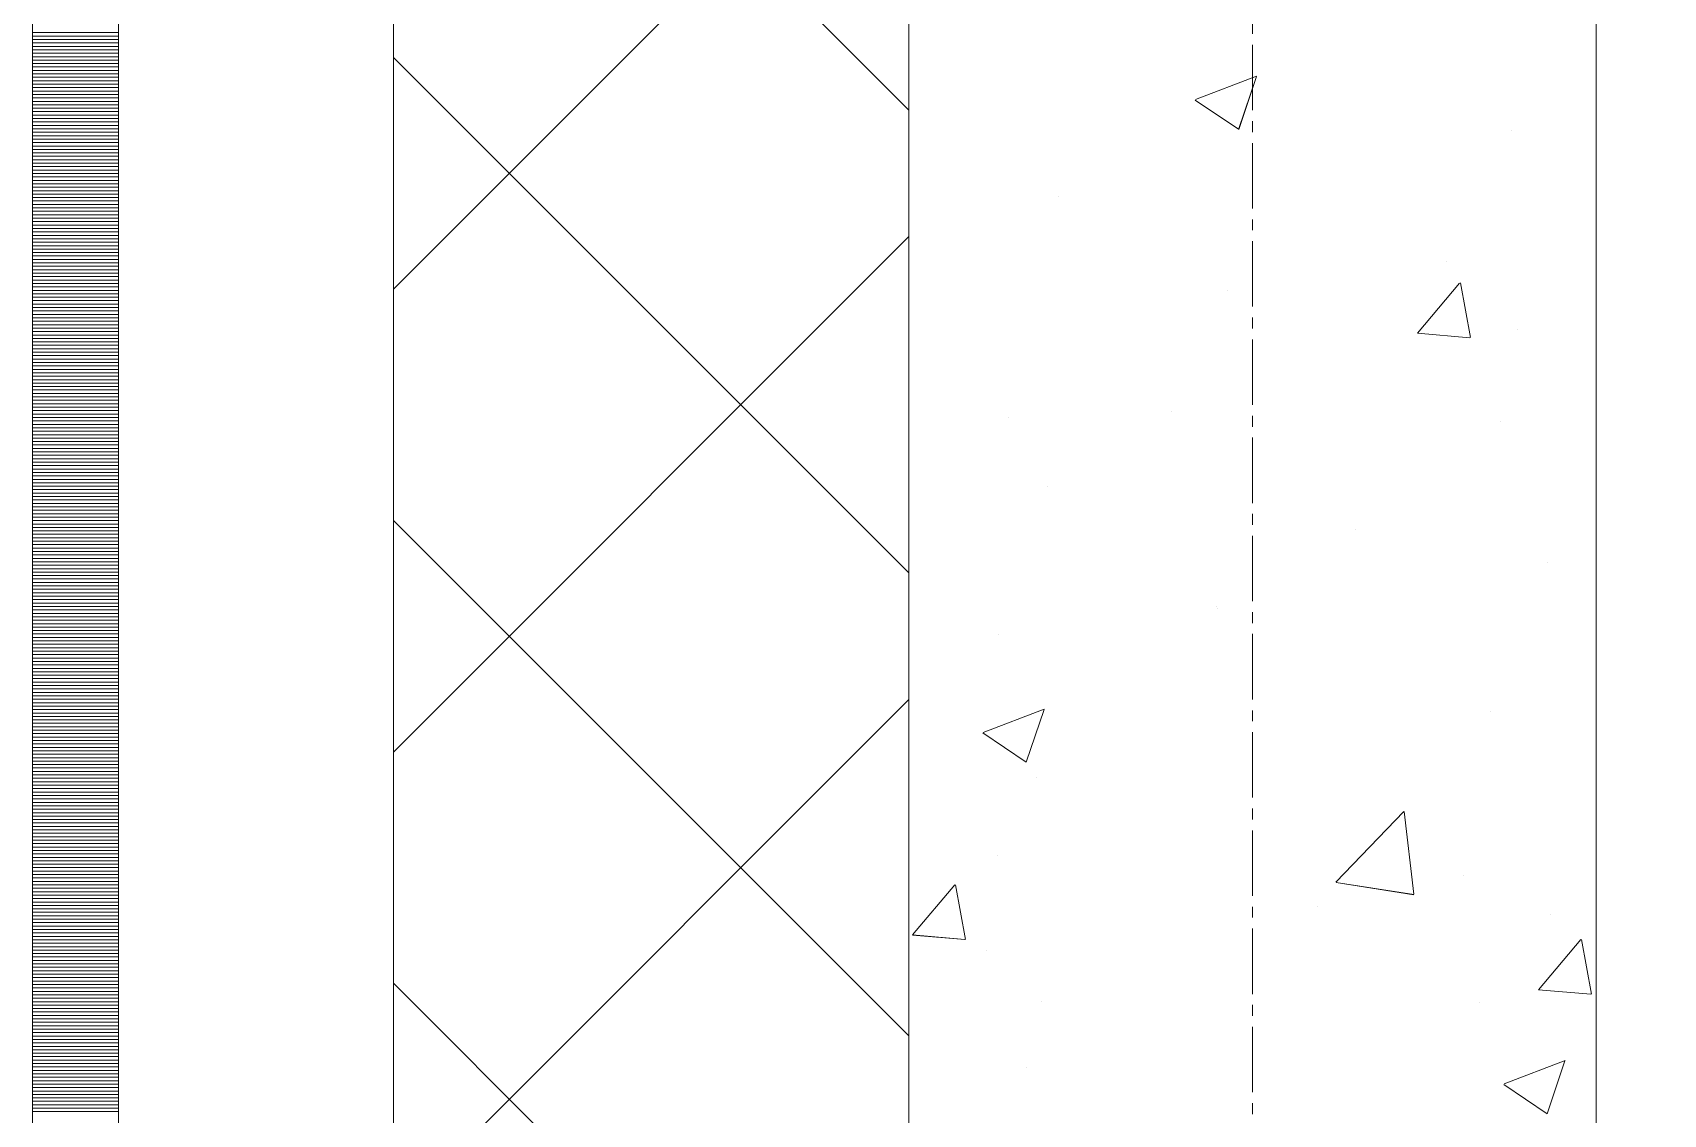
# Model space of a CAD drawing. Header units: millimetres. Extents: x 470010 to 1231400, y -134005 to 421770.
# Drawn here: x 672518.6 to 672993.2, y -33707.3 to -33392.5 of the extents above; entities that cross this region are included whole.
import ezdxf
from ezdxf.enums import TextEntityAlignment as Align

# ---------------------------------------------------------------- set-up
doc = ezdxf.new("R2010")
doc.units = ezdxf.units.MM
doc.linetypes.add('CENTER2', pattern=[28.575, 19.05, -3.175, 3.175, -3.175])
doc.linetypes.add('DASHED', pattern=[19.05, 12.7, -6.35])
doc.layers.get('Defpoints').update_dxf_attribs({"color": 140})
doc.layers.add('АР_Делит', color=120, linetype='Continuous', lineweight=0, plot=False)
for name, color, linetype, lineweight in [('АР_Стены ПЕНОблок', 52, 'Continuous', 20), ('АР_Тонкая', 254, 'Continuous', 5), ('АР_Утеплитель', 31, 'Continuous', 0), ('АР_Штриховка', 8, 'Continuous', 0)]:
    doc.layers.add(name, color=color, linetype=linetype, lineweight=lineweight)
doc.layers.add('РД_Оси_100', color=7, linetype='Continuous', lineweight=0, true_color=0x525252)
doc.styles.add('style1', font='ARIALN.TTF')

# ---------------------------------------------------------------- blocks, each defined once
blk = doc.blocks.new('СОШ_2200_АР_ОСИ_М100_28.05.24')
at = {"layer": 'АР_Делит', "color": 251, "linetype": 'DASHED', "true_color": 0x636466}
blk.add_lwpolyline([(114955, 135155), (114955, -355), (93595.036, -355), (93595.036, 13855), (94145, 13855), (94145, 68320), (66055, 68320), (66055, 13857.73), (83455, 13857.73), (83455, -355), (45245, -355), (45245, 13145), (44695, 13145), (44695, 26755), (45245, 26755), (45245, 68320), (20455, 68320), (20455, 26755), (27955, 26755), (27955, 13145), (-355, 13145), (-355, 100855)], dxfattribs=at)
at = {"layer": 'РД_Оси_100', "color": 251, "linetype": 'CENTER2', "true_color": 0x636466}
blk.add_line((0, -6155), (0, 139938.679), dxfattribs=at)
blk = doc.blocks.new('A$C9108343f')
at = {"layer": 'АР_Стены ПЕНОблок', "color": 18, "linetype": 'Continuous', "lineweight": 20, "true_color": 0x000000}
for p, q in [((7054.96, 97555), (7054.96, 21355)), ((7254.96, 21355), (7254.96, 97555))]:
    blk.add_line(p, q, dxfattribs=at)
at = {"layer": 'АР_Тонкая', "color": 18, "linetype": 'Continuous', "lineweight": 5, "true_color": 0x000000}
for p, q in [((6799.96, 97555), (6799.96, 21355)), ((6824.96, 97555), (6824.96, 21355)), ((6824.96, 21355), (6824.96, 97555)), ((6904.96, 21355), (6904.96, 97555))]:
    blk.add_line(p, q, dxfattribs=at)
at = {"layer": 'АР_Утеплитель', "color": 18, "linetype": 'Continuous', "lineweight": 0, "true_color": 0x000000}
for p, q in [((6904.96, 97555), (6904.96, 21355)), ((7054.96, 21355), (7054.96, 97555))]:
    blk.add_line(p, q, dxfattribs=at)
at = {"layer": 'АР_Штриховка', "color": 18, "linetype": 'Continuous', "lineweight": 0, "true_color": 0x000000}
for p, q in [((7054.96, 66951.23), (6904.96, 67101.23)), ((6904.96, 66899.09), (7054.96, 67049.09)), ((6799.96, 66973.75), (6824.96, 66973.75)), ((6799.96, 66972.75), (6824.96, 66972.75)), ((6799.96, 66971.75), (6824.96, 66971.75)), ((6799.96, 66970.75), (6824.96, 66970.75)), ((6799.96, 66969.75), (6824.96, 66969.75)), ((6799.96, 66968.75), (6824.96, 66968.75)), ((6799.96, 66967.75), (6824.96, 66967.75)), ((6799.96, 66966.75), (6824.96, 66966.75)), ((6799.96, 66965.75), (6824.96, 66965.75)), ((7054.96, 66816.52), (6904.96, 66966.52)), ((6799.96, 66964.75), (6824.96, 66964.75)), ((6799.96, 66963.75), (6824.96, 66963.75)), ((6799.96, 66962.75), (6824.96, 66962.75)), ((6799.96, 66961.75), (6824.96, 66961.75)), ((7138.37, 66954.28), (7156.16, 66961.1)), ((7150.95, 66945.6), (7156.1, 66960.95)), ((6799.96, 66960.75), (6824.96, 66960.75)), ((6799.96, 66959.75), (6824.96, 66959.75)), ((6799.96, 66958.75), (6824.96, 66958.75)), ((6799.96, 66957.75), (6824.96, 66957.75)), ((6799.96, 66956.75), (6824.96, 66956.75)), ((6799.96, 66955.75), (6824.96, 66955.75)), ((6799.96, 66954.75), (6824.96, 66954.75)), ((6799.96, 66953.75), (6824.96, 66953.75)), ((6799.96, 66952.75), (6824.96, 66952.75)), ((6799.96, 66951.75), (6824.96, 66951.75)), ((7138.3, 66954.13), (7150.94, 66945.61)), ((6799.96, 66950.75), (6824.96, 66950.75)), ((6799.96, 66949.75), (6824.96, 66949.75)), ((6799.96, 66948.75), (6824.96, 66948.75)), ((6799.96, 66947.75), (6824.96, 66947.75)), ((6799.96, 66946.75), (6824.96, 66946.75)), ((6799.96, 66945.75), (6824.96, 66945.75)), ((6799.96, 66944.75), (6824.96, 66944.75)), ((6799.96, 66943.75), (6824.96, 66943.75)), ((6799.96, 66942.75), (6824.96, 66942.75)), ((7230.32, 66945.21), (7230.32, 66945.21)), ((6799.96, 66941.75), (6824.96, 66941.75)), ((6799.96, 66940.75), (6824.96, 66940.75)), ((6799.96, 66939.75), (6824.96, 66939.75)), ((6799.96, 66938.75), (6824.96, 66938.75)), ((6799.96, 66937.75), (6824.96, 66937.75)), ((6799.96, 66936.75), (6824.96, 66936.75)), ((6799.96, 66935.75), (6824.96, 66935.75)), ((6799.96, 66934.75), (6824.96, 66934.75)), ((6799.96, 66933.75), (6824.96, 66933.75)), ((6799.96, 66932.75), (6824.96, 66932.75)), ((6799.96, 66931.75), (6824.96, 66931.75)), ((6799.96, 66930.75), (6824.96, 66930.75)), ((6799.96, 66929.75), (6824.96, 66929.75)), ((6799.96, 66928.75), (6824.96, 66928.75)), ((6799.96, 66927.75), (6824.96, 66927.75)), ((6799.96, 66926.75), (6824.96, 66926.75)), ((6799.96, 66925.75), (6824.96, 66925.75)), ((6799.96, 66924.75), (6824.96, 66924.75)), ((6799.96, 66923.75), (6824.96, 66923.75)), ((7098.4, 66926.17), (7098.4, 66926.17)), ((6799.96, 66922.75), (6824.96, 66922.75)), ((6799.96, 66921.75), (6824.96, 66921.75)), ((6799.96, 66920.75), (6824.96, 66920.75)), ((6799.96, 66919.75), (6824.96, 66919.75)), ((6799.96, 66918.75), (6824.96, 66918.75)), ((6799.96, 66917.75), (6824.96, 66917.75)), ((6799.96, 66916.75), (6824.96, 66916.75)), ((6799.96, 66915.75), (6824.96, 66915.75)), ((6799.96, 66914.75), (6824.96, 66914.75)), ((6799.96, 66913.75), (6824.96, 66913.75)), ((6904.96, 66764.39), (7054.96, 66914.39)), ((6799.96, 66912.75), (6824.96, 66912.75)), ((6799.96, 66911.75), (6824.96, 66911.75)), ((6799.96, 66910.75), (6824.96, 66910.75)), ((6799.96, 66909.75), (6824.96, 66909.75)), ((6799.96, 66908.75), (6824.96, 66908.75)), ((6799.96, 66907.75), (6824.96, 66907.75)), ((6799.96, 66906.75), (6824.96, 66906.75)), ((6799.96, 66905.75), (6824.96, 66905.75)), ((6799.96, 66904.75), (6824.96, 66904.75)), ((7211.34, 66907.02), (7211.34, 66907.02)), ((6799.96, 66903.75), (6824.96, 66903.75)), ((6799.96, 66902.75), (6824.96, 66902.75)), ((6799.96, 66901.75), (6824.96, 66901.75)), ((6799.96, 66900.75), (6824.96, 66900.75)), ((6799.96, 66899.75), (6824.96, 66899.75)), ((7203, 66886.28), (7215.24, 66900.87)), ((7218.42, 66884.99), (7215.48, 66900.91)), ((6799.96, 66898.75), (6824.96, 66898.75)), ((6799.96, 66897.75), (6824.96, 66897.75)), ((6799.96, 66896.75), (6824.96, 66896.75)), ((6799.96, 66895.75), (6824.96, 66895.75)), ((6799.96, 66894.75), (6824.96, 66894.75)), ((7147.76, 66898.65), (7147.76, 66898.65)), ((6799.96, 66893.75), (6824.96, 66893.75)), ((6799.96, 66892.75), (6824.96, 66892.75)), ((6799.96, 66891.75), (6824.96, 66891.75)), ((6799.96, 66890.75), (6824.96, 66890.75)), ((6799.96, 66889.75), (6824.96, 66889.75)), ((6799.96, 66888.75), (6824.96, 66888.75)), ((6799.96, 66887.75), (6824.96, 66887.75)), ((6799.96, 66886.75), (6824.96, 66886.75)), ((6799.96, 66885.75), (6824.96, 66885.75)), ((7203, 66886.27), (7218.18, 66884.94)), ((7232.08, 66887.29), (7232.08, 66887.29)), ((6799.96, 66884.75), (6824.96, 66884.75)), ((6799.96, 66883.75), (6824.96, 66883.75)), ((6799.96, 66882.75), (6824.96, 66882.75)), ((6799.96, 66881.75), (6824.96, 66881.75)), ((6799.96, 66880.75), (6824.96, 66880.75)), ((6799.96, 66879.75), (6824.96, 66879.75)), ((6799.96, 66878.75), (6824.96, 66878.75)), ((6799.96, 66877.75), (6824.96, 66877.75)), ((6799.96, 66876.75), (6824.96, 66876.75)), ((6799.96, 66875.75), (6824.96, 66875.75)), ((6799.96, 66874.75), (6824.96, 66874.75)), ((6799.96, 66873.75), (6824.96, 66873.75)), ((6799.96, 66872.75), (6824.96, 66872.75)), ((6799.96, 66871.75), (6824.96, 66871.75)), ((6799.96, 66870.75), (6824.96, 66870.75)), ((6799.96, 66869.75), (6824.96, 66869.75)), ((6799.96, 66868.75), (6824.96, 66868.75)), ((6799.96, 66867.75), (6824.96, 66867.75)), ((6799.96, 66866.75), (6824.96, 66866.75)), ((6799.96, 66865.75), (6824.96, 66865.75)), ((6799.96, 66864.75), (6824.96, 66864.75)), ((6799.96, 66863.75), (6824.96, 66863.75)), ((6799.96, 66862.75), (6824.96, 66862.75)), ((6799.96, 66861.75), (6824.96, 66861.75)), ((7083.95, 66861.86), (7083.95, 66861.86)), ((7131.43, 66863.37), (7131.43, 66863.37)), ((6799.96, 66860.75), (6824.96, 66860.75)), ((6799.96, 66859.75), (6824.96, 66859.75)), ((6799.96, 66858.75), (6824.96, 66858.75)), ((6799.96, 66857.75), (6824.96, 66857.75)), ((6799.96, 66856.75), (6824.96, 66856.75)), ((7227.24, 66860.66), (7227.24, 66860.66)), ((6799.96, 66855.75), (6824.96, 66855.75)), ((6799.96, 66854.75), (6824.96, 66854.75)), ((6799.96, 66853.75), (6824.96, 66853.75)), ((6799.96, 66852.75), (6824.96, 66852.75)), ((6799.96, 66851.75), (6824.96, 66851.75)), ((6799.96, 66850.75), (6824.96, 66850.75)), ((6799.96, 66849.75), (6824.96, 66849.75)), ((6799.96, 66848.75), (6824.96, 66848.75)), ((6799.96, 66847.75), (6824.96, 66847.75)), ((6799.96, 66846.75), (6824.96, 66846.75)), ((6799.96, 66845.75), (6824.96, 66845.75)), ((6799.96, 66844.75), (6824.96, 66844.75)), ((6799.96, 66843.75), (6824.96, 66843.75)), ((6799.96, 66842.75), (6824.96, 66842.75)), ((6799.96, 66841.75), (6824.96, 66841.75)), ((6799.96, 66840.75), (6824.96, 66840.75)), ((6799.96, 66839.75), (6824.96, 66839.75)), ((6799.96, 66838.75), (6824.96, 66838.75)), ((6799.96, 66837.75), (6824.96, 66837.75)), ((7095.31, 66841.61), (7095.31, 66841.61)), ((6799.96, 66836.75), (6824.96, 66836.75)), ((6799.96, 66835.75), (6824.96, 66835.75)), ((6799.96, 66834.75), (6824.96, 66834.75)), ((6799.96, 66833.75), (6824.96, 66833.75)), ((6799.96, 66832.75), (6824.96, 66832.75)), ((6799.96, 66831.75), (6824.96, 66831.75)), ((6799.96, 66830.75), (6824.96, 66830.75)), ((6799.96, 66829.75), (6824.96, 66829.75)), ((6799.96, 66828.75), (6824.96, 66828.75)), ((7054.96, 66681.82), (6904.96, 66831.82)), ((7184.99, 66829.25), (7184.99, 66829.25)), ((6799.96, 66827.75), (6824.96, 66827.75)), ((6799.96, 66826.75), (6824.96, 66826.75)), ((6799.96, 66825.75), (6824.96, 66825.75)), ((6799.96, 66824.75), (6824.96, 66824.75)), ((6799.96, 66823.75), (6824.96, 66823.75)), ((6799.96, 66822.75), (6824.96, 66822.75)), ((6799.96, 66821.75), (6824.96, 66821.75)), ((6799.96, 66820.75), (6824.96, 66820.75)), ((6799.96, 66819.75), (6824.96, 66819.75)), ((6799.96, 66818.75), (6824.96, 66818.75)), ((7240.72, 66819.5), (7240.72, 66819.5)), ((6799.96, 66817.75), (6824.96, 66817.75)), ((6799.96, 66816.75), (6824.96, 66816.75)), ((6799.96, 66815.75), (6824.96, 66815.75)), ((6799.96, 66814.75), (6824.96, 66814.75)), ((6799.96, 66813.75), (6824.96, 66813.75)), ((6799.96, 66812.75), (6824.96, 66812.75)), ((6799.96, 66811.75), (6824.96, 66811.75)), ((6799.96, 66810.75), (6824.96, 66810.75)), ((6799.96, 66809.75), (6824.96, 66809.75)), ((6799.96, 66808.75), (6824.96, 66808.75)), ((6799.96, 66807.75), (6824.96, 66807.75)), ((6799.96, 66806.75), (6824.96, 66806.75)), ((6799.96, 66805.75), (6824.96, 66805.75)), ((6799.96, 66804.75), (6824.96, 66804.75)), ((7144.52, 66806.84), (7144.52, 66806.84)), ((7144.81, 66806.09), (7144.81, 66806.09)), ((6799.96, 66803.75), (6824.96, 66803.75)), ((6799.96, 66802.75), (6824.96, 66802.75)), ((6799.96, 66801.75), (6824.96, 66801.75)), ((6799.96, 66800.75), (6824.96, 66800.75)), ((6799.96, 66799.75), (6824.96, 66799.75)), ((6799.96, 66798.75), (6824.96, 66798.75)), ((6799.96, 66797.75), (6824.96, 66797.75)), ((6799.96, 66796.75), (6824.96, 66796.75)), ((6799.96, 66795.75), (6824.96, 66795.75)), ((7080.94, 66798.47), (7080.94, 66798.47)), ((6799.96, 66794.75), (6824.96, 66794.75)), ((6799.96, 66793.75), (6824.96, 66793.75)), ((6799.96, 66792.75), (6824.96, 66792.75)), ((6799.96, 66791.75), (6824.96, 66791.75)), ((6799.96, 66790.75), (6824.96, 66790.75)), ((6799.96, 66789.75), (6824.96, 66789.75)), ((6799.96, 66788.75), (6824.96, 66788.75)), ((6799.96, 66787.75), (6824.96, 66787.75)), ((6799.96, 66786.75), (6824.96, 66786.75)), ((6799.96, 66785.75), (6824.96, 66785.75)), ((6799.96, 66784.75), (6824.96, 66784.75)), ((6799.96, 66783.75), (6824.96, 66783.75)), ((6799.96, 66782.75), (6824.96, 66782.75)), ((6799.96, 66781.75), (6824.96, 66781.75)), ((6799.96, 66780.75), (6824.96, 66780.75)), ((6799.96, 66779.75), (6824.96, 66779.75)), ((6799.96, 66778.75), (6824.96, 66778.75)), ((6799.96, 66777.75), (6824.96, 66777.75)), ((6799.96, 66776.75), (6824.96, 66776.75)), ((6904.96, 66629.68), (7054.96, 66779.68)), ((7076.57, 66770.09), (7094.35, 66776.91)), ((7089.15, 66761.41), (7094.3, 66776.76)), ((7224.15, 66776.1), (7224.15, 66776.1)), ((6799.96, 66775.75), (6824.96, 66775.75)), ((6799.96, 66774.75), (6824.96, 66774.75)), ((6799.96, 66773.75), (6824.96, 66773.75)), ((6799.96, 66772.75), (6824.96, 66772.75)), ((6799.96, 66771.75), (6824.96, 66771.75)), ((6799.96, 66770.75), (6824.96, 66770.75)), ((6799.96, 66769.75), (6824.96, 66769.75)), ((6799.96, 66768.75), (6824.96, 66768.75)), ((6799.96, 66767.75), (6824.96, 66767.75)), ((6799.96, 66766.75), (6824.96, 66766.75)), ((7076.5, 66769.94), (7089.14, 66761.42)), ((6799.96, 66765.75), (6824.96, 66765.75)), ((6799.96, 66764.75), (6824.96, 66764.75)), ((6799.96, 66763.75), (6824.96, 66763.75)), ((6799.96, 66762.75), (6824.96, 66762.75)), ((6799.96, 66761.75), (6824.96, 66761.75)), ((6799.96, 66760.75), (6824.96, 66760.75)), ((6799.96, 66759.75), (6824.96, 66759.75)), ((6799.96, 66758.75), (6824.96, 66758.75)), ((6799.96, 66757.75), (6824.96, 66757.75)), ((7092.22, 66757.06), (7092.22, 66757.06)), ((6799.96, 66756.75), (6824.96, 66756.75)), ((6799.96, 66755.75), (6824.96, 66755.75)), ((6799.96, 66754.75), (6824.96, 66754.75)), ((6799.96, 66753.75), (6824.96, 66753.75)), ((6799.96, 66752.75), (6824.96, 66752.75)), ((6799.96, 66751.75), (6824.96, 66751.75)), ((6799.96, 66750.75), (6824.96, 66750.75)), ((6799.96, 66749.75), (6824.96, 66749.75)), ((6799.96, 66748.75), (6824.96, 66748.75)), ((6799.96, 66747.75), (6824.96, 66747.75)), ((6799.96, 66746.75), (6824.96, 66746.75)), ((6799.96, 66745.75), (6824.96, 66745.75)), ((6799.96, 66744.75), (6824.96, 66744.75)), ((6799.96, 66743.75), (6824.96, 66743.75)), ((6799.96, 66742.75), (6824.96, 66742.75)), ((7179.25, 66726.49), (7199.03, 66747.11)), ((7201.91, 66723), (7199.1, 66747.12)), ((6799.96, 66741.75), (6824.96, 66741.75)), ((6799.96, 66740.75), (6824.96, 66740.75)), ((6799.96, 66739.75), (6824.96, 66739.75)), ((6799.96, 66738.75), (6824.96, 66738.75)), ((6799.96, 66737.75), (6824.96, 66737.75)), ((6799.96, 66736.75), (6824.96, 66736.75)), ((6799.96, 66735.75), (6824.96, 66735.75)), ((6799.96, 66734.75), (6824.96, 66734.75)), ((6799.96, 66733.75), (6824.96, 66733.75)), ((7080.9, 66734.26), (7080.9, 66734.26)), ((6799.96, 66732.75), (6824.96, 66732.75)), ((6799.96, 66731.75), (6824.96, 66731.75)), ((6799.96, 66730.75), (6824.96, 66730.75)), ((6799.96, 66729.75), (6824.96, 66729.75)), ((6799.96, 66728.75), (6824.96, 66728.75)), ((7216.49, 66728.53), (7216.49, 66728.53)), ((6799.96, 66727.75), (6824.96, 66727.75)), ((6799.96, 66726.75), (6824.96, 66726.75)), ((6799.96, 66725.75), (6824.96, 66725.75)), ((6799.96, 66724.75), (6824.96, 66724.75)), ((6799.96, 66723.75), (6824.96, 66723.75)), ((7056.06, 66711.16), (7068.3, 66725.75)), ((7071.47, 66709.87), (7068.54, 66725.79)), ((7179.3, 66726.39), (7201.89, 66722.89)), ((6799.96, 66722.75), (6824.96, 66722.75)), ((6799.96, 66721.75), (6824.96, 66721.75)), ((6799.96, 66720.75), (6824.96, 66720.75)), ((6799.96, 66719.75), (6824.96, 66719.75)), ((7173.9, 66719.32), (7173.9, 66719.32)), ((6799.96, 66718.75), (6824.96, 66718.75)), ((6799.96, 66717.75), (6824.96, 66717.75)), ((6799.96, 66716.75), (6824.96, 66716.75)), ((6799.96, 66715.75), (6824.96, 66715.75)), ((6799.96, 66714.75), (6824.96, 66714.75)), ((7241.82, 66717.2), (7241.82, 66717.2)), ((6799.96, 66713.75), (6824.96, 66713.75)), ((6799.96, 66712.75), (6824.96, 66712.75)), ((6799.96, 66711.75), (6824.96, 66711.75)), ((6799.96, 66710.75), (6824.96, 66710.75)), ((6799.96, 66709.75), (6824.96, 66709.75)), ((7056.06, 66711.15), (7071.24, 66709.82)), ((7238.24, 66695.22), (7250.49, 66709.81)), ((7253.66, 66693.93), (7250.72, 66709.85)), ((6799.96, 66708.75), (6824.96, 66708.75)), ((6799.96, 66707.75), (6824.96, 66707.75)), ((6799.96, 66706.75), (6824.96, 66706.75)), ((6799.96, 66705.75), (6824.96, 66705.75)), ((6799.96, 66704.75), (6824.96, 66704.75)), ((7077.7, 66706.66), (7077.7, 66706.66)), ((6799.96, 66703.75), (6824.96, 66703.75)), ((6799.96, 66702.75), (6824.96, 66702.75)), ((6799.96, 66701.75), (6824.96, 66701.75)), ((6799.96, 66700.75), (6824.96, 66700.75)), ((6799.96, 66699.75), (6824.96, 66699.75)), ((6799.96, 66698.75), (6824.96, 66698.75)), ((6799.96, 66697.75), (6824.96, 66697.75)), ((6799.96, 66696.75), (6824.96, 66696.75)), ((6799.96, 66695.75), (6824.96, 66695.75)), ((7054.96, 66547.12), (6904.96, 66697.12)), ((7238.24, 66695.21), (7253.42, 66693.89)), ((6799.96, 66694.75), (6824.96, 66694.75)), ((6799.96, 66693.75), (6824.96, 66693.75)), ((6799.96, 66692.75), (6824.96, 66692.75)), ((6799.96, 66691.75), (6824.96, 66691.75)), ((6799.96, 66690.75), (6824.96, 66690.75)), ((7093.69, 66691.77), (7093.69, 66691.77)), ((7221.06, 66691.55), (7221.06, 66691.55)), ((6799.96, 66689.75), (6824.96, 66689.75)), ((6799.96, 66688.75), (6824.96, 66688.75)), ((6799.96, 66687.75), (6824.96, 66687.75)), ((6799.96, 66686.75), (6824.96, 66686.75)), ((6799.96, 66685.75), (6824.96, 66685.75)), ((6799.96, 66684.75), (6824.96, 66684.75)), ((6799.96, 66683.75), (6824.96, 66683.75)), ((6799.96, 66682.75), (6824.96, 66682.75)), ((6799.96, 66681.75), (6824.96, 66681.75)), ((6799.96, 66680.75), (6824.96, 66680.75)), ((6799.96, 66679.75), (6824.96, 66679.75)), ((6799.96, 66678.75), (6824.96, 66678.75)), ((6799.96, 66677.75), (6824.96, 66677.75)), ((6799.96, 66676.75), (6824.96, 66676.75)), ((6799.96, 66675.75), (6824.96, 66675.75)), ((6799.96, 66674.75), (6824.96, 66674.75)), ((6799.96, 66673.75), (6824.96, 66673.75)), ((6799.96, 66672.75), (6824.96, 66672.75)), ((6799.96, 66671.75), (6824.96, 66671.75)), ((7089.13, 66672.5), (7089.13, 66672.5)), ((7228.18, 66667.82), (7245.97, 66674.65)), ((7240.76, 66659.15), (7245.91, 66674.5)), ((6799.96, 66670.75), (6824.96, 66670.75)), ((6799.96, 66669.75), (6824.96, 66669.75)), ((6799.96, 66668.75), (6824.96, 66668.75)), ((6799.96, 66667.75), (6824.96, 66667.75)), ((6799.96, 66666.75), (6824.96, 66666.75)), ((7228.12, 66667.67), (7240.75, 66659.15)), ((6799.96, 66665.75), (6824.96, 66665.75)), ((6799.96, 66664.75), (6824.96, 66664.75)), ((6799.96, 66663.75), (6824.96, 66663.75)), ((6799.96, 66662.75), (6824.96, 66662.75)), ((6799.96, 66661.75), (6824.96, 66661.75)), ((6799.96, 66660.75), (6824.96, 66660.75)), ((6799.96, 66659.75), (6824.96, 66659.75))]:
    blk.add_line(p, q, dxfattribs=at)
at = {"layer": 'РД_Оси_100'}
blk.add_blockref('СОШ_2200_АР_ОСИ_М100_28.05.24', (7154.96, 6755), dxfattribs=at)
at = {"layer": 'Defpoints', "color": 18, "true_color": 0x000000, "style": 'style1'}
for p in [(143949.34, 316089.12), (143974.98, 281639.5), (143890.4, 273244.71), (143839.99, 264276.81), (143967.75, 254892.38), (12251.96, 104178.14), (12382.58, 96023.14)]:
    blk.add_attdef('АР-ПОМЕЩЕНИЕ:НАИМЕНОВАНИЕ', text='', height=100, dxfattribs=at).set_placement(p, align=Align.MIDDLE)
at = {"layer": 'Defpoints', "color": 18, "true_color": 0x000000, "style": 'style1', "flags": 8}
for p in [(143951.3, 279099.09), (143848.34, 269251.11), (143875.33, 260094.25), (144049.74, 250824.7), (163419.28, 238153.36), (155897.46, 237965.97), (183037.2, 237965.97), (143342.94, 237876.19)]:
    blk.add_attdef('АР-ПОМЕЩЕНИЕ:НАИМЕНОВАНИЕ', text='', height=100, dxfattribs=at).set_placement(p, align=Align.MIDDLE)

msp = doc.modelspace()

# ---------------------------------------------------------------- linework, layer by layer
at = {"layer": 'АР_Стены ПЕНОблок', "color": 18, "linetype": 'Continuous', "lineweight": 20, "true_color": 0x000000}
for p, q in [((672773.57, -2811.242), (672773.57, -79011.242)), ((672973.57, -79011.242), (672973.57, -2811.242))]:
    msp.add_line(p, q, dxfattribs=at)
at = {"layer": 'АР_Тонкая', "color": 18, "linetype": 'Continuous', "lineweight": 5, "true_color": 0x000000}
for p, q in [((672518.57, -2811.242), (672518.57, -79011.242)), ((672543.57, -2811.242), (672543.57, -79011.242)), ((672543.57, -79011.242), (672543.57, -2811.242)), ((672623.57, -79011.242), (672623.57, -2811.242))]:
    msp.add_line(p, q, dxfattribs=at)
at = {"layer": 'АР_Утеплитель', "color": 18, "linetype": 'Continuous', "lineweight": 0, "true_color": 0x000000}
for p, q in [((672623.57, -2811.242), (672623.57, -79011.242)), ((672773.57, -79011.242), (672773.57, -2811.242))]:
    msp.add_line(p, q, dxfattribs=at)
at = {"layer": 'АР_Штриховка', "color": 18, "linetype": 'Continuous', "lineweight": 0, "true_color": 0x000000}
for p, q in [((672773.57, -33415.014), (672623.57, -33265.014)), ((672623.57, -33467.151), (672773.57, -33317.151)), ((672518.57, -33393.492), (672543.57, -33393.492)), ((672518.57, -33394.492), (672543.57, -33394.492)), ((672518.57, -33395.492), (672543.57, -33395.492)), ((672518.57, -33396.492), (672543.57, -33396.492)), ((672518.57, -33397.492), (672543.57, -33397.492)), ((672518.57, -33398.492), (672543.57, -33398.492)), ((672518.57, -33399.492), (672543.57, -33399.492)), ((672518.57, -33400.492), (672543.57, -33400.492)), ((672518.57, -33401.492), (672543.57, -33401.492)), ((672773.57, -33549.718), (672623.57, -33399.718)), ((672518.57, -33402.492), (672543.57, -33402.492)), ((672518.57, -33403.492), (672543.57, -33403.492)), ((672518.57, -33404.492), (672543.57, -33404.492)), ((672518.57, -33405.492), (672543.57, -33405.492)), ((672518.57, -33406.492), (672543.57, -33406.492)), ((672856.983, -33411.966), (672874.767, -33405.139)), ((672869.564, -33420.641), (672874.714, -33405.292)), ((672518.57, -33407.492), (672543.57, -33407.492)), ((672518.57, -33408.492), (672543.57, -33408.492)), ((672518.57, -33409.492), (672543.57, -33409.492)), ((672518.57, -33410.492), (672543.57, -33410.492)), ((672518.57, -33411.492), (672543.57, -33411.492)), ((672518.57, -33412.492), (672543.57, -33412.492)), ((672518.57, -33413.492), (672543.57, -33413.492)), ((672518.57, -33414.492), (672543.57, -33414.492)), ((672518.57, -33415.492), (672543.57, -33415.492)), ((672856.916, -33412.114), (672869.55, -33420.636)), ((672518.57, -33416.492), (672543.57, -33416.492)), ((672518.57, -33417.492), (672543.57, -33417.492)), ((672518.57, -33418.492), (672543.57, -33418.492)), ((672518.57, -33419.492), (672543.57, -33419.492)), ((672518.57, -33420.492), (672543.57, -33420.492)), ((672518.57, -33421.492), (672543.57, -33421.492)), ((672518.57, -33422.492), (672543.57, -33422.492)), ((672518.57, -33423.492), (672543.57, -33423.492)), ((672518.57, -33424.492), (672543.57, -33424.492)), ((672518.57, -33425.492), (672543.57, -33425.492)), ((672518.57, -33426.492), (672543.57, -33426.492)), ((672518.57, -33427.492), (672543.57, -33427.492)), ((672518.57, -33428.492), (672543.57, -33428.492)), ((672518.57, -33429.492), (672543.57, -33429.492)), ((672518.57, -33430.492), (672543.57, -33430.492)), ((672518.57, -33431.492), (672543.57, -33431.492)), ((672518.57, -33432.492), (672543.57, -33432.492)), ((672518.57, -33433.492), (672543.57, -33433.492)), ((672518.57, -33434.492), (672543.57, -33434.492)), ((672518.57, -33435.492), (672543.57, -33435.492)), ((672518.57, -33436.492), (672543.57, -33436.492)), ((672518.57, -33437.492), (672543.57, -33437.492)), ((672518.57, -33438.492), (672543.57, -33438.492)), ((672518.57, -33439.492), (672543.57, -33439.492)), ((672518.57, -33440.492), (672543.57, -33440.492)), ((672518.57, -33441.492), (672543.57, -33441.492)), ((672518.57, -33442.492), (672543.57, -33442.492)), ((672518.57, -33443.492), (672543.57, -33443.492)), ((672518.57, -33444.492), (672543.57, -33444.492)), ((672518.57, -33445.492), (672543.57, -33445.492)), ((672518.57, -33446.492), (672543.57, -33446.492)), ((672518.57, -33447.492), (672543.57, -33447.492)), ((672518.57, -33448.492), (672543.57, -33448.492)), ((672518.57, -33449.492), (672543.57, -33449.492)), ((672518.57, -33450.492), (672543.57, -33450.492)), ((672518.57, -33451.492), (672543.57, -33451.492)), ((672518.57, -33452.492), (672543.57, -33452.492)), ((672518.57, -33453.492), (672543.57, -33453.492)), ((672623.57, -33601.855), (672773.57, -33451.855)), ((672518.57, -33454.492), (672543.57, -33454.492)), ((672518.57, -33455.492), (672543.57, -33455.492)), ((672518.57, -33456.492), (672543.57, -33456.492)), ((672518.57, -33457.492), (672543.57, -33457.492)), ((672518.57, -33458.492), (672543.57, -33458.492)), ((672518.57, -33459.492), (672543.57, -33459.492)), ((672518.57, -33460.492), (672543.57, -33460.492)), ((672518.57, -33461.492), (672543.57, -33461.492)), ((672518.57, -33462.492), (672543.57, -33462.492)), ((672518.57, -33463.492), (672543.57, -33463.492)), ((672518.57, -33464.492), (672543.57, -33464.492)), ((672518.57, -33465.492), (672543.57, -33465.492)), ((672518.57, -33466.492), (672543.57, -33466.492)), ((672518.57, -33467.492), (672543.57, -33467.492)), ((672518.57, -33468.492), (672543.57, -33468.492)), ((672921.611, -33479.967), (672933.856, -33465.374)), ((672937.028, -33481.256), (672934.091, -33465.335)), ((672518.57, -33469.492), (672543.57, -33469.492)), ((672518.57, -33470.492), (672543.57, -33470.492)), ((672518.57, -33471.492), (672543.57, -33471.492)), ((672518.57, -33472.492), (672543.57, -33472.492)), ((672518.57, -33473.492), (672543.57, -33473.492)), ((672518.57, -33474.492), (672543.57, -33474.492)), ((672518.57, -33475.492), (672543.57, -33475.492)), ((672518.57, -33476.492), (672543.57, -33476.492)), ((672518.57, -33477.492), (672543.57, -33477.492)), ((672518.57, -33478.492), (672543.57, -33478.492)), ((672518.57, -33479.492), (672543.57, -33479.492)), ((672518.57, -33480.492), (672543.57, -33480.492)), ((672518.57, -33481.492), (672543.57, -33481.492)), ((672518.57, -33482.492), (672543.57, -33482.492)), ((672921.611, -33479.971), (672936.793, -33481.3)), ((672518.57, -33483.492), (672543.57, -33483.492)), ((672518.57, -33484.492), (672543.57, -33484.492)), ((672518.57, -33485.492), (672543.57, -33485.492)), ((672518.57, -33486.492), (672543.57, -33486.492)), ((672518.57, -33487.492), (672543.57, -33487.492)), ((672518.57, -33488.492), (672543.57, -33488.492)), ((672518.57, -33489.492), (672543.57, -33489.492)), ((672518.57, -33490.492), (672543.57, -33490.492)), ((672518.57, -33491.492), (672543.57, -33491.492)), ((672518.57, -33492.492), (672543.57, -33492.492)), ((672518.57, -33493.492), (672543.57, -33493.492)), ((672518.57, -33494.492), (672543.57, -33494.492)), ((672518.57, -33495.492), (672543.57, -33495.492)), ((672518.57, -33496.492), (672543.57, -33496.492)), ((672518.57, -33497.492), (672543.57, -33497.492)), ((672518.57, -33498.492), (672543.57, -33498.492)), ((672518.57, -33499.492), (672543.57, -33499.492)), ((672518.57, -33500.492), (672543.57, -33500.492)), ((672518.57, -33501.492), (672543.57, -33501.492)), ((672518.57, -33502.492), (672543.57, -33502.492)), ((672518.57, -33503.492), (672543.57, -33503.492)), ((672518.57, -33504.492), (672543.57, -33504.492)), ((672518.57, -33505.492), (672543.57, -33505.492)), ((672518.57, -33506.492), (672543.57, -33506.492)), ((672518.57, -33507.492), (672543.57, -33507.492)), ((672518.57, -33508.492), (672543.57, -33508.492)), ((672518.57, -33509.492), (672543.57, -33509.492)), ((672518.57, -33510.492), (672543.57, -33510.492)), ((672518.57, -33511.492), (672543.57, -33511.492)), ((672518.57, -33512.492), (672543.57, -33512.492)), ((672518.57, -33513.492), (672543.57, -33513.492)), ((672518.57, -33514.492), (672543.57, -33514.492)), ((672518.57, -33515.492), (672543.57, -33515.492)), ((672518.57, -33516.492), (672543.57, -33516.492)), ((672518.57, -33517.492), (672543.57, -33517.492)), ((672518.57, -33518.492), (672543.57, -33518.492)), ((672518.57, -33519.492), (672543.57, -33519.492)), ((672518.57, -33520.492), (672543.57, -33520.492)), ((672518.57, -33521.492), (672543.57, -33521.492)), ((672518.57, -33522.492), (672543.57, -33522.492)), ((672518.57, -33523.492), (672543.57, -33523.492)), ((672518.57, -33524.492), (672543.57, -33524.492)), ((672518.57, -33525.492), (672543.57, -33525.492)), ((672518.57, -33526.492), (672543.57, -33526.492)), ((672518.57, -33527.492), (672543.57, -33527.492)), ((672518.57, -33528.492), (672543.57, -33528.492)), ((672518.57, -33529.492), (672543.57, -33529.492)), ((672518.57, -33530.492), (672543.57, -33530.492)), ((672518.57, -33531.492), (672543.57, -33531.492)), ((672518.57, -33532.492), (672543.57, -33532.492)), ((672518.57, -33533.492), (672543.57, -33533.492)), ((672518.57, -33534.492), (672543.57, -33534.492)), ((672773.57, -33684.421), (672623.57, -33534.421)), ((672518.57, -33535.492), (672543.57, -33535.492)), ((672518.57, -33536.492), (672543.57, -33536.492)), ((672518.57, -33537.492), (672543.57, -33537.492)), ((672518.57, -33538.492), (672543.57, -33538.492)), ((672518.57, -33539.492), (672543.57, -33539.492)), ((672518.57, -33540.492), (672543.57, -33540.492)), ((672518.57, -33541.492), (672543.57, -33541.492)), ((672518.57, -33542.492), (672543.57, -33542.492)), ((672518.57, -33543.492), (672543.57, -33543.492)), ((672518.57, -33544.492), (672543.57, -33544.492)), ((672518.57, -33545.492), (672543.57, -33545.492)), ((672518.57, -33546.492), (672543.57, -33546.492)), ((672518.57, -33547.492), (672543.57, -33547.492)), ((672518.57, -33548.492), (672543.57, -33548.492)), ((672518.57, -33549.492), (672543.57, -33549.492)), ((672518.57, -33550.492), (672543.57, -33550.492)), ((672518.57, -33551.492), (672543.57, -33551.492)), ((672518.57, -33552.492), (672543.57, -33552.492)), ((672518.57, -33553.492), (672543.57, -33553.492)), ((672518.57, -33554.492), (672543.57, -33554.492)), ((672518.57, -33555.492), (672543.57, -33555.492)), ((672518.57, -33556.492), (672543.57, -33556.492)), ((672518.57, -33557.492), (672543.57, -33557.492)), ((672518.57, -33558.492), (672543.57, -33558.492)), ((672518.57, -33559.492), (672543.57, -33559.492)), ((672518.57, -33560.492), (672543.57, -33560.492)), ((672518.57, -33561.492), (672543.57, -33561.492)), ((672518.57, -33562.492), (672543.57, -33562.492)), ((672518.57, -33563.492), (672543.57, -33563.492)), ((672518.57, -33564.492), (672543.57, -33564.492)), ((672518.57, -33565.492), (672543.57, -33565.492)), ((672518.57, -33566.492), (672543.57, -33566.492)), ((672518.57, -33567.492), (672543.57, -33567.492)), ((672518.57, -33568.492), (672543.57, -33568.492)), ((672518.57, -33569.492), (672543.57, -33569.492)), ((672518.57, -33570.492), (672543.57, -33570.492)), ((672518.57, -33571.492), (672543.57, -33571.492)), ((672518.57, -33572.492), (672543.57, -33572.492)), ((672518.57, -33573.492), (672543.57, -33573.492)), ((672518.57, -33574.492), (672543.57, -33574.492)), ((672518.57, -33575.492), (672543.57, -33575.492)), ((672518.57, -33576.492), (672543.57, -33576.492)), ((672518.57, -33577.492), (672543.57, -33577.492)), ((672518.57, -33578.492), (672543.57, -33578.492)), ((672518.57, -33579.492), (672543.57, -33579.492)), ((672518.57, -33580.492), (672543.57, -33580.492)), ((672518.57, -33581.492), (672543.57, -33581.492)), ((672518.57, -33582.492), (672543.57, -33582.492)), ((672518.57, -33583.492), (672543.57, -33583.492)), ((672518.57, -33584.492), (672543.57, -33584.492)), ((672518.57, -33585.492), (672543.57, -33585.492)), ((672518.57, -33586.492), (672543.57, -33586.492)), ((672623.57, -33736.558), (672773.57, -33586.558)), ((672518.57, -33587.492), (672543.57, -33587.492)), ((672518.57, -33588.492), (672543.57, -33588.492)), ((672518.57, -33589.492), (672543.57, -33589.492)), ((672518.57, -33590.492), (672543.57, -33590.492)), ((672518.57, -33591.492), (672543.57, -33591.492)), ((672795.181, -33596.154), (672812.965, -33589.327)), ((672807.762, -33604.829), (672812.912, -33589.48)), ((672518.57, -33592.492), (672543.57, -33592.492)), ((672518.57, -33593.492), (672543.57, -33593.492)), ((672518.57, -33594.492), (672543.57, -33594.492)), ((672518.57, -33595.492), (672543.57, -33595.492)), ((672518.57, -33596.492), (672543.57, -33596.492)), ((672795.114, -33596.302), (672807.748, -33604.824)), ((672518.57, -33597.492), (672543.57, -33597.492)), ((672518.57, -33598.492), (672543.57, -33598.492)), ((672518.57, -33599.492), (672543.57, -33599.492)), ((672518.57, -33600.492), (672543.57, -33600.492)), ((672518.57, -33601.492), (672543.57, -33601.492)), ((672518.57, -33602.492), (672543.57, -33602.492)), ((672518.57, -33603.492), (672543.57, -33603.492)), ((672518.57, -33604.492), (672543.57, -33604.492)), ((672518.57, -33605.492), (672543.57, -33605.492)), ((672518.57, -33606.492), (672543.57, -33606.492)), ((672518.57, -33607.492), (672543.57, -33607.492)), ((672518.57, -33608.492), (672543.57, -33608.492)), ((672518.57, -33609.492), (672543.57, -33609.492)), ((672518.57, -33610.492), (672543.57, -33610.492)), ((672518.57, -33611.492), (672543.57, -33611.492)), ((672518.57, -33612.492), (672543.57, -33612.492)), ((672518.57, -33613.492), (672543.57, -33613.492)), ((672518.57, -33614.492), (672543.57, -33614.492)), ((672518.57, -33615.492), (672543.57, -33615.492)), ((672518.57, -33616.492), (672543.57, -33616.492)), ((672518.57, -33617.492), (672543.57, -33617.492)), ((672518.57, -33618.492), (672543.57, -33618.492)), ((672518.57, -33619.492), (672543.57, -33619.492)), ((672897.862, -33639.747), (672917.645, -33619.128)), ((672920.518, -33643.243), (672917.712, -33619.121)), ((672518.57, -33620.492), (672543.57, -33620.492)), ((672518.57, -33621.492), (672543.57, -33621.492)), ((672518.57, -33622.492), (672543.57, -33622.492)), ((672518.57, -33623.492), (672543.57, -33623.492)), ((672518.57, -33624.492), (672543.57, -33624.492)), ((672518.57, -33625.492), (672543.57, -33625.492)), ((672518.57, -33626.492), (672543.57, -33626.492)), ((672518.57, -33627.492), (672543.57, -33627.492)), ((672518.57, -33628.492), (672543.57, -33628.492)), ((672518.57, -33629.492), (672543.57, -33629.492)), ((672518.57, -33630.492), (672543.57, -33630.492)), ((672518.57, -33631.492), (672543.57, -33631.492)), ((672518.57, -33632.492), (672543.57, -33632.492)), ((672518.57, -33633.492), (672543.57, -33633.492)), ((672518.57, -33634.492), (672543.57, -33634.492)), ((672518.57, -33635.492), (672543.57, -33635.492)), ((672518.57, -33636.492), (672543.57, -33636.492)), ((672518.57, -33637.492), (672543.57, -33637.492)), ((672518.57, -33638.492), (672543.57, -33638.492)), ((672518.57, -33639.492), (672543.57, -33639.492)), ((672518.57, -33640.492), (672543.57, -33640.492)), ((672518.57, -33641.492), (672543.57, -33641.492)), ((672518.57, -33642.492), (672543.57, -33642.492)), ((672518.57, -33643.492), (672543.57, -33643.492)), ((672774.67, -33655.085), (672786.915, -33640.492)), ((672790.086, -33656.374), (672787.15, -33640.453)), ((672897.911, -33639.852), (672920.501, -33643.356)), ((672518.57, -33644.492), (672543.57, -33644.492)), ((672518.57, -33645.492), (672543.57, -33645.492)), ((672518.57, -33646.492), (672543.57, -33646.492)), ((672518.57, -33647.492), (672543.57, -33647.492)), ((672518.57, -33648.492), (672543.57, -33648.492)), ((672518.57, -33649.492), (672543.57, -33649.492)), ((672518.57, -33650.492), (672543.57, -33650.492)), ((672518.57, -33651.492), (672543.57, -33651.492)), ((672518.57, -33652.492), (672543.57, -33652.492)), ((672518.57, -33653.492), (672543.57, -33653.492)), ((672518.57, -33654.492), (672543.57, -33654.492)), ((672518.57, -33655.492), (672543.57, -33655.492)), ((672518.57, -33656.492), (672543.57, -33656.492)), ((672518.57, -33657.492), (672543.57, -33657.492)), ((672774.67, -33655.089), (672789.852, -33656.417)), ((672956.855, -33671.024), (672969.1, -33656.431)), ((672972.271, -33672.313), (672969.334, -33656.392)), ((672518.57, -33658.492), (672543.57, -33658.492)), ((672518.57, -33659.492), (672543.57, -33659.492)), ((672518.57, -33660.492), (672543.57, -33660.492)), ((672518.57, -33661.492), (672543.57, -33661.492)), ((672518.57, -33662.492), (672543.57, -33662.492)), ((672518.57, -33663.492), (672543.57, -33663.492)), ((672518.57, -33664.492), (672543.57, -33664.492)), ((672518.57, -33665.492), (672543.57, -33665.492)), ((672518.57, -33666.492), (672543.57, -33666.492)), ((672518.57, -33667.492), (672543.57, -33667.492)), ((672518.57, -33668.492), (672543.57, -33668.492)), ((672518.57, -33669.492), (672543.57, -33669.492)), ((672518.57, -33670.492), (672543.57, -33670.492)), ((672518.57, -33671.492), (672543.57, -33671.492)), ((672518.57, -33672.492), (672543.57, -33672.492)), ((672773.57, -33819.125), (672623.57, -33669.125)), ((672956.854, -33671.028), (672972.036, -33672.356)), ((672518.57, -33673.492), (672543.57, -33673.492)), ((672518.57, -33674.492), (672543.57, -33674.492)), ((672518.57, -33675.492), (672543.57, -33675.492)), ((672518.57, -33676.492), (672543.57, -33676.492)), ((672518.57, -33677.492), (672543.57, -33677.492)), ((672518.57, -33678.492), (672543.57, -33678.492)), ((672518.57, -33679.492), (672543.57, -33679.492)), ((672518.57, -33680.492), (672543.57, -33680.492)), ((672518.57, -33681.492), (672543.57, -33681.492)), ((672518.57, -33682.492), (672543.57, -33682.492)), ((672518.57, -33683.492), (672543.57, -33683.492)), ((672518.57, -33684.492), (672543.57, -33684.492)), ((672518.57, -33685.492), (672543.57, -33685.492)), ((672518.57, -33686.492), (672543.57, -33686.492)), ((672518.57, -33687.492), (672543.57, -33687.492)), ((672518.57, -33688.492), (672543.57, -33688.492)), ((672518.57, -33689.492), (672543.57, -33689.492)), ((672518.57, -33690.492), (672543.57, -33690.492)), ((672518.57, -33691.492), (672543.57, -33691.492)), ((672946.795, -33698.419), (672964.58, -33691.593)), ((672518.57, -33692.492), (672543.57, -33692.492)), ((672518.57, -33693.492), (672543.57, -33693.492)), ((672518.57, -33694.492), (672543.57, -33694.492)), ((672518.57, -33695.492), (672543.57, -33695.492)), ((672959.377, -33707.094), (672964.527, -33691.745)), ((672518.57, -33696.492), (672543.57, -33696.492)), ((672518.57, -33697.492), (672543.57, -33697.492)), ((672518.57, -33698.492), (672543.57, -33698.492)), ((672518.57, -33699.492), (672543.57, -33699.492)), ((672518.57, -33700.492), (672543.57, -33700.492)), ((672946.728, -33698.567), (672959.362, -33707.089)), ((672518.57, -33701.492), (672543.57, -33701.492)), ((672518.57, -33702.492), (672543.57, -33702.492)), ((672518.57, -33703.492), (672543.57, -33703.492)), ((672518.57, -33704.492), (672543.57, -33704.492)), ((672518.57, -33705.492), (672543.57, -33705.492)), ((672518.57, -33706.492), (672543.57, -33706.492))]:
    msp.add_line(p, q, dxfattribs=at)

# ---------------------------------------------------------------- block references
msp.add_blockref('A$C9108343f', (665718.612, -100366.242))
at = {"layer": 'РД_Оси_100'}
msp.add_blockref('СОШ_2200_АР_ОСИ_М100_28.05.24', (672873.57, -93611.242), dxfattribs=at)

doc.saveas('drawing.dxf')
